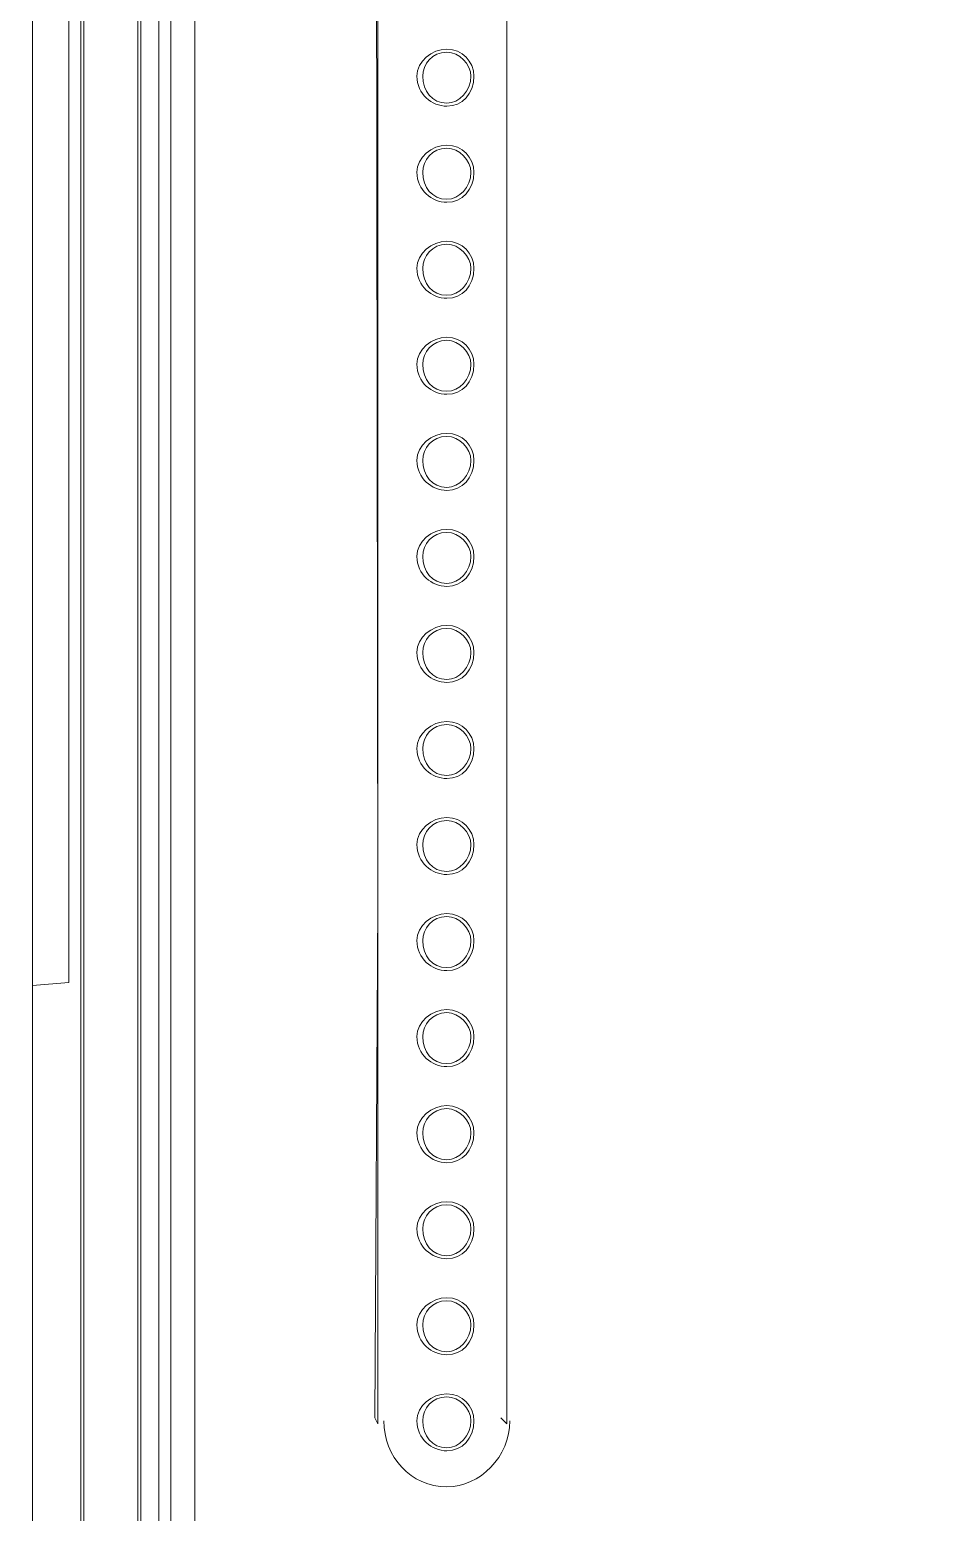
# Model space of a CAD drawing. Header units: metres. Extents: x 2999 to 3164, y 1641 to 1678.
# Drawn here: x 3007.221 to 3007.579, y 1645.916 to 1646.507 of the extents above; entities that cross this region are included whole.
import ezdxf

# ---------------------------------------------------------------- set-up
doc = ezdxf.new("R2010")
doc.units = ezdxf.units.M
doc.linetypes.add('CONTORNO_QUADRO_T', pattern=[0.35, 0.2, -0.15])

msp = doc.modelspace()

# ---------------------------------------------------------------- linework, layer by layer
at = {"color": 7, "linetype": 'Continuous', "lineweight": 20, "true_color": 0x000007}
for points in [[(3007.22241, 1647.65717), (3007.22241, 1644.33831), (3007.22241, 1644.33831)], [(3007.22241, 1647.65717), (3007.22241, 1644.33831), (3007.22241, 1644.33831)], [(3007.27748, 1645.03632), (3007.27748, 1647.55061), (3007.27509, 1647.5554), (3007.27509, 1647.37461)], [(3007.27748, 1647.55061), (3007.28706, 1647.55061), (3007.28706, 1645.41586)], [(3007.22241, 1646.12585), (3007.23678, 1646.12705), (3007.23678, 1647.54463), (3007.22241, 1647.54582)], [(3007.24276, 1647.53744), (3007.24276, 1644.35507), (3007.24276, 1644.35507)], [(3007.24157, 1647.52667), (3007.24157, 1644.35268), (3007.24157, 1644.35268)], [(3007.26551, 1647.38419), (3007.26431, 1647.38419), (3007.26431, 1644.43649)], [(3007.27269, 1644.43888), (3007.27269, 1647.37461), (3007.26551, 1647.38419), (3007.26551, 1644.43888)], [(3007.41158, 1645.95105), (3007.41158, 1646.15818), (3007.41158, 1647.02381)], [(3007.41158, 1645.95105), (3007.41158, 1646.15818), (3007.41158, 1647.02381)], [(3007.41158, 1645.95105), (3007.40918, 1645.95344), (3007.40918, 1645.95344)]]:
    msp.add_lwpolyline(points, dxfattribs=at)
msp.add_lwpolyline([(3007.3601, 1645.95105), (3007.3589, 1645.95344), (3007.3601, 1646.15818), (3007.3601, 1647.02381), (3007.3589, 1647.0262), (3007.3601, 1646.15818)], close=True, dxfattribs=at)
at = {"color": 30, "linetype": 'CONTORNO_QUADRO_T', "lineweight": 20, "ltscale": 0.1}
msp.add_open_spline([(3009.30089, 1646.21565), (3009.30089, 1647.76852), (3008.04135, 1649.02806), (3006.48728, 1649.02806), (3006.48728, 1649.02806), (3004.9344, 1649.02806), (3003.67487, 1647.76852), (3003.67487, 1646.21565), (3003.67487, 1646.21565), (3003.67487, 1644.66157), (3004.9344, 1643.40203), (3006.48728, 1643.40203), (3006.48728, 1643.40203), (3008.04135, 1643.40203), (3009.30089, 1644.66157), (3009.30089, 1646.21565)], degree=3, knots=[0, 0, 0, 0, 0.0625, 0.0625, 0.0625, 0.062501, 0.125, 0.125, 0.125, 0.125001, 0.1875, 0.1875, 0.1875, 0.187501, 1, 1, 1, 1], dxfattribs=at)
at = {"color": 7, "linetype": 'Continuous', "lineweight": 20, "true_color": 0x000007}
for points, knots in [([(3007.39841, 1646.48863), (3007.39841, 1646.49461), (3007.39362, 1646.4994), (3007.38763, 1646.4994), (3007.38763, 1646.4994), (3007.38165, 1646.4994), (3007.37566, 1646.49461), (3007.37566, 1646.48863), (3007.37566, 1646.48863), (3007.37566, 1646.48144), (3007.38165, 1646.47665), (3007.38763, 1646.47665), (3007.38763, 1646.47665), (3007.39362, 1646.47665), (3007.39841, 1646.48144), (3007.39841, 1646.48863)], [0, 0, 0, 0, 0.0625, 0.0625, 0.0625, 0.062501, 0.125, 0.125, 0.125, 0.125001, 0.1875, 0.1875, 0.1875, 0.187501, 1, 1, 1, 1]), ([(3007.39721, 1646.48863), (3007.39721, 1646.49341), (3007.39242, 1646.4982), (3007.38763, 1646.4982), (3007.38763, 1646.4982), (3007.38165, 1646.4982), (3007.37806, 1646.49341), (3007.37806, 1646.48863), (3007.37806, 1646.48863), (3007.37806, 1646.48264), (3007.38165, 1646.47785), (3007.38763, 1646.47785), (3007.38763, 1646.47785), (3007.39242, 1646.47785), (3007.39721, 1646.48264), (3007.39721, 1646.48863)], [0, 0, 0, 0, 0.0625, 0.0625, 0.0625, 0.062501, 0.125, 0.125, 0.125, 0.125001, 0.1875, 0.1875, 0.1875, 0.187501, 1, 1, 1, 1]), ([(3007.39841, 1646.45031), (3007.39841, 1646.4563), (3007.39362, 1646.46109), (3007.38763, 1646.46109), (3007.38763, 1646.46109), (3007.38165, 1646.46109), (3007.37566, 1646.4563), (3007.37566, 1646.45031), (3007.37566, 1646.45031), (3007.37566, 1646.44313), (3007.38165, 1646.43834), (3007.38763, 1646.43834), (3007.38763, 1646.43834), (3007.39362, 1646.43834), (3007.39841, 1646.44313), (3007.39841, 1646.45031)], [0, 0, 0, 0, 0.0625, 0.0625, 0.0625, 0.062501, 0.125, 0.125, 0.125, 0.125001, 0.1875, 0.1875, 0.1875, 0.187501, 1, 1, 1, 1]), ([(3007.39721, 1646.45031), (3007.39721, 1646.4551), (3007.39242, 1646.45989), (3007.38763, 1646.45989), (3007.38763, 1646.45989), (3007.38165, 1646.45989), (3007.37806, 1646.4551), (3007.37806, 1646.45031), (3007.37806, 1646.45031), (3007.37806, 1646.44433), (3007.38165, 1646.43954), (3007.38763, 1646.43954), (3007.38763, 1646.43954), (3007.39242, 1646.43954), (3007.39721, 1646.44433), (3007.39721, 1646.45031)], [0, 0, 0, 0, 0.0625, 0.0625, 0.0625, 0.062501, 0.125, 0.125, 0.125, 0.125001, 0.1875, 0.1875, 0.1875, 0.187501, 1, 1, 1, 1]), ([(3007.39841, 1646.412), (3007.39841, 1646.41799), (3007.39362, 1646.42277), (3007.38763, 1646.42277), (3007.38763, 1646.42277), (3007.38165, 1646.42277), (3007.37566, 1646.41799), (3007.37566, 1646.412), (3007.37566, 1646.412), (3007.37566, 1646.40482), (3007.38165, 1646.40003), (3007.38763, 1646.40003), (3007.38763, 1646.40003), (3007.39362, 1646.40003), (3007.39841, 1646.40482), (3007.39841, 1646.412)], [0, 0, 0, 0, 0.0625, 0.0625, 0.0625, 0.062501, 0.125, 0.125, 0.125, 0.125001, 0.1875, 0.1875, 0.1875, 0.187501, 1, 1, 1, 1]), ([(3007.39721, 1646.412), (3007.39721, 1646.41679), (3007.39242, 1646.42158), (3007.38763, 1646.42158), (3007.38763, 1646.42158), (3007.38165, 1646.42158), (3007.37806, 1646.41679), (3007.37806, 1646.412), (3007.37806, 1646.412), (3007.37806, 1646.40601), (3007.38165, 1646.40122), (3007.38763, 1646.40122), (3007.38763, 1646.40122), (3007.39242, 1646.40122), (3007.39721, 1646.40601), (3007.39721, 1646.412)], [0, 0, 0, 0, 0.0625, 0.0625, 0.0625, 0.062501, 0.125, 0.125, 0.125, 0.125001, 0.1875, 0.1875, 0.1875, 0.187501, 1, 1, 1, 1]), ([(3007.39841, 1646.37369), (3007.39841, 1646.37967), (3007.39362, 1646.38446), (3007.38763, 1646.38446), (3007.38763, 1646.38446), (3007.38165, 1646.38446), (3007.37566, 1646.37967), (3007.37566, 1646.37369), (3007.37566, 1646.37369), (3007.37566, 1646.3665), (3007.38165, 1646.36171), (3007.38763, 1646.36171), (3007.38763, 1646.36171), (3007.39362, 1646.36171), (3007.39841, 1646.3665), (3007.39841, 1646.37369)], [0, 0, 0, 0, 0.0625, 0.0625, 0.0625, 0.062501, 0.125, 0.125, 0.125, 0.125001, 0.1875, 0.1875, 0.1875, 0.187501, 1, 1, 1, 1]), ([(3007.39721, 1646.37369), (3007.39721, 1646.37848), (3007.39242, 1646.38326), (3007.38763, 1646.38326), (3007.38763, 1646.38326), (3007.38165, 1646.38326), (3007.37806, 1646.37848), (3007.37806, 1646.37369), (3007.37806, 1646.37369), (3007.37806, 1646.3677), (3007.38165, 1646.36291), (3007.38763, 1646.36291), (3007.38763, 1646.36291), (3007.39242, 1646.36291), (3007.39721, 1646.3677), (3007.39721, 1646.37369)], [0, 0, 0, 0, 0.0625, 0.0625, 0.0625, 0.062501, 0.125, 0.125, 0.125, 0.125001, 0.1875, 0.1875, 0.1875, 0.187501, 1, 1, 1, 1]), ([(3007.39841, 1646.33537), (3007.39841, 1646.34136), (3007.39362, 1646.34615), (3007.38763, 1646.34615), (3007.38763, 1646.34615), (3007.38165, 1646.34615), (3007.37566, 1646.34136), (3007.37566, 1646.33537), (3007.37566, 1646.33537), (3007.37566, 1646.32819), (3007.38165, 1646.3234), (3007.38763, 1646.3234), (3007.38763, 1646.3234), (3007.39362, 1646.3234), (3007.39841, 1646.32819), (3007.39841, 1646.33537)], [0, 0, 0, 0, 0.0625, 0.0625, 0.0625, 0.062501, 0.125, 0.125, 0.125, 0.125001, 0.1875, 0.1875, 0.1875, 0.187501, 1, 1, 1, 1]), ([(3007.39721, 1646.33537), (3007.39721, 1646.34016), (3007.39242, 1646.34495), (3007.38763, 1646.34495), (3007.38763, 1646.34495), (3007.38165, 1646.34495), (3007.37806, 1646.34016), (3007.37806, 1646.33537), (3007.37806, 1646.33537), (3007.37806, 1646.32939), (3007.38165, 1646.3246), (3007.38763, 1646.3246), (3007.38763, 1646.3246), (3007.39242, 1646.3246), (3007.39721, 1646.32939), (3007.39721, 1646.33537)], [0, 0, 0, 0, 0.0625, 0.0625, 0.0625, 0.062501, 0.125, 0.125, 0.125, 0.125001, 0.1875, 0.1875, 0.1875, 0.187501, 1, 1, 1, 1]), ([(3007.39841, 1646.29706), (3007.39841, 1646.30305), (3007.39362, 1646.30784), (3007.38763, 1646.30784), (3007.38763, 1646.30784), (3007.38165, 1646.30784), (3007.37566, 1646.30305), (3007.37566, 1646.29706), (3007.37566, 1646.29706), (3007.37566, 1646.28988), (3007.38165, 1646.28509), (3007.38763, 1646.28509), (3007.38763, 1646.28509), (3007.39362, 1646.28509), (3007.39841, 1646.28988), (3007.39841, 1646.29706)], [0, 0, 0, 0, 0.0625, 0.0625, 0.0625, 0.062501, 0.125, 0.125, 0.125, 0.125001, 0.1875, 0.1875, 0.1875, 0.187501, 1, 1, 1, 1]), ([(3007.39721, 1646.29706), (3007.39721, 1646.30185), (3007.39242, 1646.30664), (3007.38763, 1646.30664), (3007.38763, 1646.30664), (3007.38165, 1646.30664), (3007.37806, 1646.30185), (3007.37806, 1646.29706), (3007.37806, 1646.29706), (3007.37806, 1646.29107), (3007.38165, 1646.28628), (3007.38763, 1646.28628), (3007.38763, 1646.28628), (3007.39242, 1646.28628), (3007.39721, 1646.29107), (3007.39721, 1646.29706)], [0, 0, 0, 0, 0.0625, 0.0625, 0.0625, 0.062501, 0.125, 0.125, 0.125, 0.125001, 0.1875, 0.1875, 0.1875, 0.187501, 1, 1, 1, 1]), ([(3007.39841, 1646.25875), (3007.39841, 1646.26473), (3007.39362, 1646.26952), (3007.38763, 1646.26952), (3007.38763, 1646.26952), (3007.38165, 1646.26952), (3007.37566, 1646.26473), (3007.37566, 1646.25875), (3007.37566, 1646.25875), (3007.37566, 1646.25156), (3007.38165, 1646.24677), (3007.38763, 1646.24677), (3007.38763, 1646.24677), (3007.39362, 1646.24677), (3007.39841, 1646.25156), (3007.39841, 1646.25875)], [0, 0, 0, 0, 0.0625, 0.0625, 0.0625, 0.062501, 0.125, 0.125, 0.125, 0.125001, 0.1875, 0.1875, 0.1875, 0.187501, 1, 1, 1, 1]), ([(3007.39721, 1646.25875), (3007.39721, 1646.26354), (3007.39242, 1646.26833), (3007.38763, 1646.26833), (3007.38763, 1646.26833), (3007.38165, 1646.26833), (3007.37806, 1646.26354), (3007.37806, 1646.25875), (3007.37806, 1646.25875), (3007.37806, 1646.25276), (3007.38165, 1646.24797), (3007.38763, 1646.24797), (3007.38763, 1646.24797), (3007.39242, 1646.24797), (3007.39721, 1646.25276), (3007.39721, 1646.25875)], [0, 0, 0, 0, 0.0625, 0.0625, 0.0625, 0.062501, 0.125, 0.125, 0.125, 0.125001, 0.1875, 0.1875, 0.1875, 0.187501, 1, 1, 1, 1]), ([(3007.39841, 1646.22043), (3007.39841, 1646.22642), (3007.39362, 1646.23121), (3007.38763, 1646.23121), (3007.38763, 1646.23121), (3007.38165, 1646.23121), (3007.37566, 1646.22642), (3007.37566, 1646.22043), (3007.37566, 1646.22043), (3007.37566, 1646.21325), (3007.38165, 1646.20846), (3007.38763, 1646.20846), (3007.38763, 1646.20846), (3007.39362, 1646.20846), (3007.39841, 1646.21325), (3007.39841, 1646.22043)], [0, 0, 0, 0, 0.0625, 0.0625, 0.0625, 0.062501, 0.125, 0.125, 0.125, 0.125001, 0.1875, 0.1875, 0.1875, 0.187501, 1, 1, 1, 1]), ([(3007.39721, 1646.22043), (3007.39721, 1646.22522), (3007.39242, 1646.23001), (3007.38763, 1646.23001), (3007.38763, 1646.23001), (3007.38165, 1646.23001), (3007.37806, 1646.22522), (3007.37806, 1646.22043), (3007.37806, 1646.22043), (3007.37806, 1646.21445), (3007.38165, 1646.20966), (3007.38763, 1646.20966), (3007.38763, 1646.20966), (3007.39242, 1646.20966), (3007.39721, 1646.21445), (3007.39721, 1646.22043)], [0, 0, 0, 0, 0.0625, 0.0625, 0.0625, 0.062501, 0.125, 0.125, 0.125, 0.125001, 0.1875, 0.1875, 0.1875, 0.187501, 1, 1, 1, 1]), ([(3007.39841, 1646.18212), (3007.39841, 1646.18811), (3007.39362, 1646.1929), (3007.38763, 1646.1929), (3007.38763, 1646.1929), (3007.38165, 1646.1929), (3007.37566, 1646.18811), (3007.37566, 1646.18212), (3007.37566, 1646.18212), (3007.37566, 1646.17494), (3007.38165, 1646.17015), (3007.38763, 1646.17015), (3007.38763, 1646.17015), (3007.39362, 1646.17015), (3007.39841, 1646.17494), (3007.39841, 1646.18212)], [0, 0, 0, 0, 0.0625, 0.0625, 0.0625, 0.062501, 0.125, 0.125, 0.125, 0.125001, 0.1875, 0.1875, 0.1875, 0.187501, 1, 1, 1, 1]), ([(3007.39841, 1646.18212), (3007.39841, 1646.18811), (3007.39362, 1646.1929), (3007.38763, 1646.1929), (3007.38763, 1646.1929), (3007.38165, 1646.1929), (3007.37566, 1646.18811), (3007.37566, 1646.18212), (3007.37566, 1646.18212), (3007.37566, 1646.17494), (3007.38165, 1646.17015), (3007.38763, 1646.17015), (3007.38763, 1646.17015), (3007.39362, 1646.17015), (3007.39841, 1646.17494), (3007.39841, 1646.18212)], [0, 0, 0, 0, 0.0625, 0.0625, 0.0625, 0.062501, 0.125, 0.125, 0.125, 0.125001, 0.1875, 0.1875, 0.1875, 0.187501, 1, 1, 1, 1]), ([(3007.39721, 1646.18212), (3007.39721, 1646.18691), (3007.39242, 1646.1917), (3007.38763, 1646.1917), (3007.38763, 1646.1917), (3007.38165, 1646.1917), (3007.37806, 1646.18691), (3007.37806, 1646.18212), (3007.37806, 1646.18212), (3007.37806, 1646.17614), (3007.38165, 1646.17135), (3007.38763, 1646.17135), (3007.38763, 1646.17135), (3007.39242, 1646.17135), (3007.39721, 1646.17614), (3007.39721, 1646.18212)], [0, 0, 0, 0, 0.0625, 0.0625, 0.0625, 0.062501, 0.125, 0.125, 0.125, 0.125001, 0.1875, 0.1875, 0.1875, 0.187501, 1, 1, 1, 1]), ([(3007.39721, 1646.18212), (3007.39721, 1646.18691), (3007.39242, 1646.1917), (3007.38763, 1646.1917), (3007.38763, 1646.1917), (3007.38165, 1646.1917), (3007.37806, 1646.18691), (3007.37806, 1646.18212), (3007.37806, 1646.18212), (3007.37806, 1646.17614), (3007.38165, 1646.17135), (3007.38763, 1646.17135), (3007.38763, 1646.17135), (3007.39242, 1646.17135), (3007.39721, 1646.17614), (3007.39721, 1646.18212)], [0, 0, 0, 0, 0.0625, 0.0625, 0.0625, 0.062501, 0.125, 0.125, 0.125, 0.125001, 0.1875, 0.1875, 0.1875, 0.187501, 1, 1, 1, 1]), ([(3007.39841, 1646.14381), (3007.39841, 1646.14979), (3007.39362, 1646.15458), (3007.38763, 1646.15458), (3007.38763, 1646.15458), (3007.38165, 1646.15458), (3007.37566, 1646.14979), (3007.37566, 1646.14381), (3007.37566, 1646.14381), (3007.37566, 1646.13662), (3007.38165, 1646.13184), (3007.38763, 1646.13184), (3007.38763, 1646.13184), (3007.39362, 1646.13184), (3007.39841, 1646.13662), (3007.39841, 1646.14381)], [0, 0, 0, 0, 0.0625, 0.0625, 0.0625, 0.062501, 0.125, 0.125, 0.125, 0.125001, 0.1875, 0.1875, 0.1875, 0.187501, 1, 1, 1, 1]), ([(3007.39721, 1646.14381), (3007.39721, 1646.1486), (3007.39242, 1646.15339), (3007.38763, 1646.15339), (3007.38763, 1646.15339), (3007.38165, 1646.15339), (3007.37806, 1646.1486), (3007.37806, 1646.14381), (3007.37806, 1646.14381), (3007.37806, 1646.13782), (3007.38165, 1646.13303), (3007.38763, 1646.13303), (3007.38763, 1646.13303), (3007.39242, 1646.13303), (3007.39721, 1646.13782), (3007.39721, 1646.14381)], [0, 0, 0, 0, 0.0625, 0.0625, 0.0625, 0.062501, 0.125, 0.125, 0.125, 0.125001, 0.1875, 0.1875, 0.1875, 0.187501, 1, 1, 1, 1]), ([(3007.39841, 1646.1055), (3007.39841, 1646.11148), (3007.39362, 1646.11627), (3007.38763, 1646.11627), (3007.38763, 1646.11627), (3007.38165, 1646.11627), (3007.37566, 1646.11148), (3007.37566, 1646.1055), (3007.37566, 1646.1055), (3007.37566, 1646.09831), (3007.38165, 1646.09352), (3007.38763, 1646.09352), (3007.38763, 1646.09352), (3007.39362, 1646.09352), (3007.39841, 1646.09831), (3007.39841, 1646.1055)], [0, 0, 0, 0, 0.0625, 0.0625, 0.0625, 0.062501, 0.125, 0.125, 0.125, 0.125001, 0.1875, 0.1875, 0.1875, 0.187501, 1, 1, 1, 1]), ([(3007.39721, 1646.1055), (3007.39721, 1646.11028), (3007.39242, 1646.11507), (3007.38763, 1646.11507), (3007.38763, 1646.11507), (3007.38165, 1646.11507), (3007.37806, 1646.11028), (3007.37806, 1646.1055), (3007.37806, 1646.1055), (3007.37806, 1646.09951), (3007.38165, 1646.09472), (3007.38763, 1646.09472), (3007.38763, 1646.09472), (3007.39242, 1646.09472), (3007.39721, 1646.09951), (3007.39721, 1646.1055)], [0, 0, 0, 0, 0.0625, 0.0625, 0.0625, 0.062501, 0.125, 0.125, 0.125, 0.125001, 0.1875, 0.1875, 0.1875, 0.187501, 1, 1, 1, 1]), ([(3007.39841, 1646.06718), (3007.39841, 1646.07317), (3007.39362, 1646.07796), (3007.38763, 1646.07796), (3007.38763, 1646.07796), (3007.38165, 1646.07796), (3007.37566, 1646.07317), (3007.37566, 1646.06718), (3007.37566, 1646.06718), (3007.37566, 1646.06), (3007.38165, 1646.05521), (3007.38763, 1646.05521), (3007.38763, 1646.05521), (3007.39362, 1646.05521), (3007.39841, 1646.06), (3007.39841, 1646.06718)], [0, 0, 0, 0, 0.0625, 0.0625, 0.0625, 0.062501, 0.125, 0.125, 0.125, 0.125001, 0.1875, 0.1875, 0.1875, 0.187501, 1, 1, 1, 1]), ([(3007.39721, 1646.06718), (3007.39721, 1646.07197), (3007.39242, 1646.07676), (3007.38763, 1646.07676), (3007.38763, 1646.07676), (3007.38165, 1646.07676), (3007.37806, 1646.07197), (3007.37806, 1646.06718), (3007.37806, 1646.06718), (3007.37806, 1646.0612), (3007.38165, 1646.05641), (3007.38763, 1646.05641), (3007.38763, 1646.05641), (3007.39242, 1646.05641), (3007.39721, 1646.0612), (3007.39721, 1646.06718)], [0, 0, 0, 0, 0.0625, 0.0625, 0.0625, 0.062501, 0.125, 0.125, 0.125, 0.125001, 0.1875, 0.1875, 0.1875, 0.187501, 1, 1, 1, 1]), ([(3007.39841, 1646.02887), (3007.39841, 1646.03486), (3007.39362, 1646.03964), (3007.38763, 1646.03964), (3007.38763, 1646.03964), (3007.38165, 1646.03964), (3007.37566, 1646.03486), (3007.37566, 1646.02887), (3007.37566, 1646.02887), (3007.37566, 1646.02169), (3007.38165, 1646.0169), (3007.38763, 1646.0169), (3007.38763, 1646.0169), (3007.39362, 1646.0169), (3007.39841, 1646.02169), (3007.39841, 1646.02887)], [0, 0, 0, 0, 0.0625, 0.0625, 0.0625, 0.062501, 0.125, 0.125, 0.125, 0.125001, 0.1875, 0.1875, 0.1875, 0.187501, 1, 1, 1, 1]), ([(3007.39721, 1646.02887), (3007.39721, 1646.03366), (3007.39242, 1646.03845), (3007.38763, 1646.03845), (3007.38763, 1646.03845), (3007.38165, 1646.03845), (3007.37806, 1646.03366), (3007.37806, 1646.02887), (3007.37806, 1646.02887), (3007.37806, 1646.02288), (3007.38165, 1646.01809), (3007.38763, 1646.01809), (3007.38763, 1646.01809), (3007.39242, 1646.01809), (3007.39721, 1646.02288), (3007.39721, 1646.02887)], [0, 0, 0, 0, 0.0625, 0.0625, 0.0625, 0.062501, 0.125, 0.125, 0.125, 0.125001, 0.1875, 0.1875, 0.1875, 0.187501, 1, 1, 1, 1]), ([(3007.39841, 1645.99056), (3007.39841, 1645.99654), (3007.39362, 1646.00133), (3007.38763, 1646.00133), (3007.38763, 1646.00133), (3007.38165, 1646.00133), (3007.37566, 1645.99654), (3007.37566, 1645.99056), (3007.37566, 1645.99056), (3007.37566, 1645.98337), (3007.38165, 1645.97858), (3007.38763, 1645.97858), (3007.38763, 1645.97858), (3007.39362, 1645.97858), (3007.39841, 1645.98337), (3007.39841, 1645.99056)], [0, 0, 0, 0, 0.0625, 0.0625, 0.0625, 0.062501, 0.125, 0.125, 0.125, 0.125001, 0.1875, 0.1875, 0.1875, 0.187501, 1, 1, 1, 1]), ([(3007.39721, 1645.99056), (3007.39721, 1645.99535), (3007.39242, 1646.00013), (3007.38763, 1646.00013), (3007.38763, 1646.00013), (3007.38165, 1646.00013), (3007.37806, 1645.99535), (3007.37806, 1645.99056), (3007.37806, 1645.99056), (3007.37806, 1645.98457), (3007.38165, 1645.97978), (3007.38763, 1645.97978), (3007.38763, 1645.97978), (3007.39242, 1645.97978), (3007.39721, 1645.98457), (3007.39721, 1645.99056)], [0, 0, 0, 0, 0.0625, 0.0625, 0.0625, 0.062501, 0.125, 0.125, 0.125, 0.125001, 0.1875, 0.1875, 0.1875, 0.187501, 1, 1, 1, 1]), ([(3007.39841, 1645.95224), (3007.39841, 1645.95823), (3007.39362, 1645.96302), (3007.38763, 1645.96302), (3007.38763, 1645.96302), (3007.38165, 1645.96302), (3007.37566, 1645.95823), (3007.37566, 1645.95224), (3007.37566, 1645.95224), (3007.37566, 1645.94506), (3007.38165, 1645.94027), (3007.38763, 1645.94027), (3007.38763, 1645.94027), (3007.39362, 1645.94027), (3007.39841, 1645.94506), (3007.39841, 1645.95224)], [0, 0, 0, 0, 0.0625, 0.0625, 0.0625, 0.062501, 0.125, 0.125, 0.125, 0.125001, 0.1875, 0.1875, 0.1875, 0.187501, 1, 1, 1, 1]), ([(3007.39721, 1645.95224), (3007.39721, 1645.95703), (3007.39242, 1645.96182), (3007.38763, 1645.96182), (3007.38763, 1645.96182), (3007.38165, 1645.96182), (3007.37806, 1645.95703), (3007.37806, 1645.95224), (3007.37806, 1645.95224), (3007.37806, 1645.94626), (3007.38165, 1645.94147), (3007.38763, 1645.94147), (3007.38763, 1645.94147), (3007.39242, 1645.94147), (3007.39721, 1645.94626), (3007.39721, 1645.95224)], [0, 0, 0, 0, 0.0625, 0.0625, 0.0625, 0.062501, 0.125, 0.125, 0.125, 0.125001, 0.1875, 0.1875, 0.1875, 0.187501, 1, 1, 1, 1]), ([(3007.36249, 1645.95224), (3007.36249, 1645.93788), (3007.37327, 1645.9259), (3007.38763, 1645.9259), (3007.38763, 1645.9259), (3007.4008, 1645.9259), (3007.41278, 1645.93788), (3007.41278, 1645.95224)], [0, 0, 0, 0, 0.125, 0.125, 0.125, 0.125001, 1, 1, 1, 1]), ([(3007.36249, 1645.95224), (3007.36249, 1645.93788), (3007.37327, 1645.9259), (3007.38763, 1645.9259), (3007.38763, 1645.9259), (3007.4008, 1645.9259), (3007.41278, 1645.93788), (3007.41278, 1645.95224)], [0, 0, 0, 0, 0.125, 0.125, 0.125, 0.125001, 1, 1, 1, 1])]:
    msp.add_open_spline(points, degree=3, knots=knots, dxfattribs=at)

doc.saveas('drawing.dxf')
